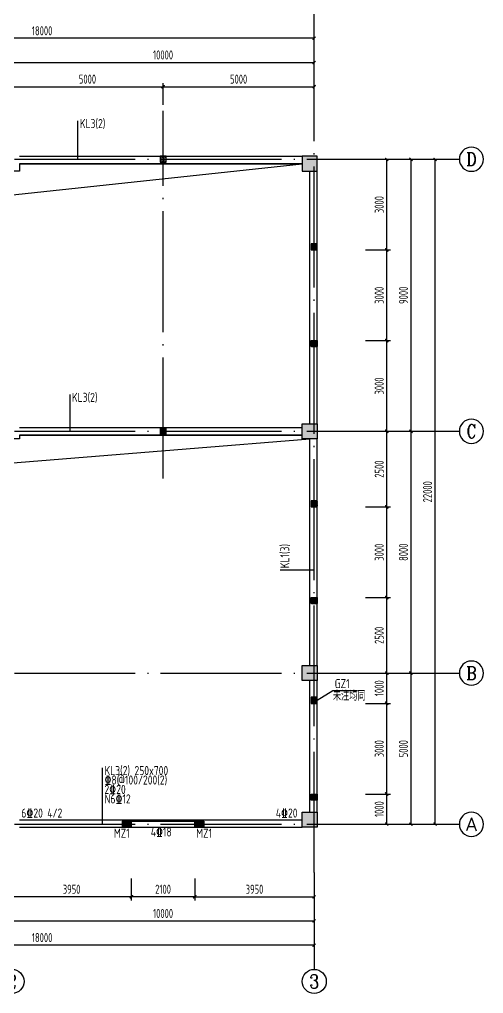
# Model space of a CAD drawing. Extents: x -25044 to 4269, y -48463 to -12228.
# Drawn here: x -12436.3 to -12282.8, y -24323.4 to -24001.2 of the extents above; entities that cross this region are included whole.
import ezdxf
from ezdxf.enums import TextEntityAlignment as Align

# ---------------------------------------------------------------- set-up
doc = ezdxf.new("R2010")
doc.units = 0
doc.header["$LTSCALE"] = 2000
doc.header["$MEASUREMENT"] = 0
doc.linetypes.add('DOTE', pattern=[2.42, 2, -0.2, 0.02, -0.2])
doc.layers.get('0').update_dxf_attribs({"linetype": 'CONTINUOUS'})
doc.layers.get('DEFPOINTS').update_dxf_attribs({"linetype": 'CONTINUOUS'})
for name, color, linetype in [('AXIS', 75, 'CONTINUOUS'), ('AXIS_TEXT', 7, 'CONTINUOUS'), ('dim', 7, 'CONTINUOUS'), ('DOTE', 1, 'DOTE'), ('WINDOW', 4, 'CONTINUOUS'), ('构造柱', 6, 'CONTINUOUS'), ('柱', 2, 'CONTINUOUS'), ('柱填充', 54, 'CONTINUOUS'), ('梁', 4, 'CONTINUOUS'), ('梁原位标注', 7, 'CONTINUOUS'), ('梁集中标注', 2, 'CONTINUOUS'), ('梁集中标注竖向', 2, 'CONTINUOUS'), ('洞口边线', 253, 'CONTINUOUS')]:
    doc.layers.add(name, color=color, linetype=linetype)
doc.styles.add('_TCH_AXIS', font='COMPLEX', dxfattribs={"bigfont": 'GBCBIG'})
doc.styles.add('COMPLEX', font='COMPLEX')
doc.styles.add('GBHZ', font='gbenor.shx', dxfattribs={"width": 0.8, "bigfont": 'gbcbig.shx'})
doc.dimstyles.new('Y100', dxfattribs={"dimscale": 0, "dimtxt": 3, "dimasz": 0.01, "dimexe": 1.2, "dimexo": 2, "dimgap": 1, "dimtad": 1, "dimdec": 0, "dimlfac": 100, "dimzin": 0, "dimdsep": 46, "dimtxsty": 'GBHZ', "dimblk": 'DX', "dimcen": 0.09, "dimdle": 1, "dimclrd": 7, "dimclre": 7, "dimclrt": 7, "dimadec": 0, "dimazin": 0, "dimtfac": 1, "dimtdec": 0, "dimtix": 1, "dimtmove": 2, "dimatfit": 3, "dimldrblk": 'DX', "dimfxl": 0, "dimtolj": 1, "dimtzin": 0, "dimarcsym": 0})

# ---------------------------------------------------------------- blocks, each defined once
blk = doc.blocks.new('_AXISO')
blk.add_circle((0, 0), 0.5)
at = {"layer": 'AXIS_TEXT', "style": 'COMPLEX', "width": 1.041667}
blk.add_attdef('A', text='', height=0.56, dxfattribs=at).set_placement((-0.25, -0.28), (0.25, -0.28), align=Align.FIT)
blk = doc.blocks.new('DX')
at = {"color": 0, "linetype": 'ByBlock', "const_width": 40}
blk.add_lwpolyline([(-54, -51), (46, 49)], dxfattribs=at)
blk = doc.blocks.new('*D182')
at = {"layer": 'DEFPOINTS', "color": 0, "transparency": 16777216}
for p in [(-12338.81, -24015.4), (-12438.81, -24031.4), (-12338.81, -24031.4)]:
    blk.add_point(p, dxfattribs=at)
at = {"layer": 'dim', "color": 7, "lineweight": -2, "transparency": 16777216}
for p, q in [((-12438.81, -24029.4), (-12438.81, -24014.2)), ((-12438.8, -24015.4), (-12338.82, -24015.4)), ((-12338.81, -24029.4), (-12338.81, -24014.2))]:
    blk.add_line(p, q, dxfattribs=at)
at = {"layer": 'dim', "color": 7, "lineweight": -2, "transparency": 16777216, "xscale": 0.01, "yscale": 0.01, "zscale": 0.01, "rotation": 180}
blk.add_blockref('DX', (-12438.81, -24015.4), dxfattribs=at)
at = {"layer": 'dim', "color": 7, "lineweight": -2, "transparency": 16777216, "xscale": 0.01, "yscale": 0.01, "zscale": 0.01}
blk.add_blockref('DX', (-12338.81, -24015.4), dxfattribs=at)
at = {"layer": 'dim', "color": 7, "transparency": 16777216, "insert": (-12388.81, -24012.9), "char_height": 3, "attachment_point": 5, "style": 'GBHZ'}
blk.add_mtext('\\A1;10000', dxfattribs=at)
blk = doc.blocks.new('*D183')
at = {"layer": 'DEFPOINTS', "color": 0, "transparency": 16777216}
for p in [(-12518.81, -24007.4), (-12518.81, -24031.4), (-12338.81, -24031.4)]:
    blk.add_point(p, dxfattribs=at)
at = {"layer": 'dim', "color": 7, "lineweight": -2, "transparency": 16777216}
for p, q in [((-12518.81, -24029.4), (-12518.81, -24006.2)), ((-12338.81, -24029.4), (-12338.81, -24006.2)), ((-12338.82, -24007.4), (-12518.8, -24007.4))]:
    blk.add_line(p, q, dxfattribs=at)
at = {"layer": 'dim', "color": 7, "lineweight": -2, "transparency": 16777216, "xscale": 0.01, "yscale": 0.01, "zscale": 0.01, "rotation": 180}
blk.add_blockref('DX', (-12518.81, -24007.4), dxfattribs=at)
at = {"layer": 'dim', "color": 7, "lineweight": -2, "transparency": 16777216, "xscale": 0.01, "yscale": 0.01, "zscale": 0.01}
blk.add_blockref('DX', (-12338.81, -24007.4), dxfattribs=at)
at = {"layer": 'dim', "color": 7, "transparency": 16777216, "insert": (-12428.81, -24004.9), "char_height": 3, "attachment_point": 5, "style": 'GBHZ'}
blk.add_mtext('\\A1;18000', dxfattribs=at)
blk = doc.blocks.new('*D189')
at = {"layer": 'DEFPOINTS', "color": 0, "transparency": 16777216}
for p in [(-12438.81, -24283.4), (-12338.81, -24283.4), (-12338.81, -24299.4)]:
    blk.add_point(p, dxfattribs=at)
at = {"layer": 'dim', "color": 7, "lineweight": -2, "transparency": 16777216}
for p, q in [((-12438.81, -24285.4), (-12438.81, -24300.6)), ((-12338.81, -24285.4), (-12338.81, -24300.6)), ((-12438.8, -24299.4), (-12338.82, -24299.4))]:
    blk.add_line(p, q, dxfattribs=at)
at = {"layer": 'dim', "color": 7, "lineweight": -2, "transparency": 16777216, "xscale": 0.01, "yscale": 0.01, "zscale": 0.01, "rotation": 180}
blk.add_blockref('DX', (-12438.81, -24299.4), dxfattribs=at)
at = {"layer": 'dim', "color": 7, "lineweight": -2, "transparency": 16777216, "xscale": 0.01, "yscale": 0.01, "zscale": 0.01}
blk.add_blockref('DX', (-12338.81, -24299.4), dxfattribs=at)
at = {"layer": 'dim', "color": 7, "transparency": 16777216, "insert": (-12388.81, -24296.9), "char_height": 3, "attachment_point": 5, "style": 'GBHZ'}
blk.add_mtext('\\A1;10000', dxfattribs=at)
blk = doc.blocks.new('*D190')
at = {"layer": 'DEFPOINTS', "color": 0, "transparency": 16777216}
for p in [(-12518.81, -24283.4), (-12338.81, -24283.4), (-12518.81, -24307.4)]:
    blk.add_point(p, dxfattribs=at)
at = {"layer": 'dim', "color": 7, "lineweight": -2, "transparency": 16777216}
for p, q in [((-12518.81, -24285.4), (-12518.81, -24308.6)), ((-12338.81, -24285.4), (-12338.81, -24308.6)), ((-12338.82, -24307.4), (-12518.8, -24307.4))]:
    blk.add_line(p, q, dxfattribs=at)
at = {"layer": 'dim', "color": 7, "lineweight": -2, "transparency": 16777216, "xscale": 0.01, "yscale": 0.01, "zscale": 0.01, "rotation": 180}
blk.add_blockref('DX', (-12518.81, -24307.4), dxfattribs=at)
at = {"layer": 'dim', "color": 7, "lineweight": -2, "transparency": 16777216, "xscale": 0.01, "yscale": 0.01, "zscale": 0.01}
blk.add_blockref('DX', (-12338.81, -24307.4), dxfattribs=at)
at = {"layer": 'dim', "color": 7, "transparency": 16777216, "insert": (-12428.81, -24304.9), "char_height": 3, "attachment_point": 5, "style": 'GBHZ'}
blk.add_mtext('\\A1;18000', dxfattribs=at)
blk = doc.blocks.new('*D191')
at = {"layer": 'DEFPOINTS', "color": 0, "transparency": 16777216}
for p in [(-12322.81, -24047.4), (-12322.81, -24137.4), (-12306.81, -24137.4)]:
    blk.add_point(p, dxfattribs=at)
at = {"layer": 'dim', "color": 7, "lineweight": -2, "transparency": 16777216}
for p, q in [((-12320.81, -24047.4), (-12305.61, -24047.4)), ((-12306.81, -24047.41), (-12306.81, -24137.39)), ((-12320.81, -24137.4), (-12305.61, -24137.4))]:
    blk.add_line(p, q, dxfattribs=at)
at = {"layer": 'dim', "color": 7, "lineweight": -2, "transparency": 16777216, "xscale": 0.01, "yscale": 0.01, "zscale": 0.01}
for p, rotation in [((-12306.81, -24047.4), 90), ((-12306.81, -24137.4), 270)]:
    blk.add_blockref('DX', p, dxfattribs=dict(at, rotation=rotation))
at = {"layer": 'dim', "color": 7, "transparency": 16777216, "insert": (-12309.31, -24092.4), "char_height": 3, "attachment_point": 5, "rotation": 90, "style": 'GBHZ'}
blk.add_mtext('\\A1;9000', dxfattribs=at)
blk = doc.blocks.new('*D192')
at = {"layer": 'DEFPOINTS', "color": 0, "transparency": 16777216}
for p in [(-12322.81, -24137.4), (-12322.81, -24217.4), (-12306.81, -24217.4)]:
    blk.add_point(p, dxfattribs=at)
at = {"layer": 'dim', "color": 7, "lineweight": -2, "transparency": 16777216}
for p, q in [((-12320.81, -24137.4), (-12305.61, -24137.4)), ((-12306.81, -24137.41), (-12306.81, -24217.39)), ((-12320.81, -24217.4), (-12305.61, -24217.4))]:
    blk.add_line(p, q, dxfattribs=at)
at = {"layer": 'dim', "color": 7, "lineweight": -2, "transparency": 16777216, "xscale": 0.01, "yscale": 0.01, "zscale": 0.01}
for p, rotation in [((-12306.81, -24137.4), 90), ((-12306.81, -24217.4), 270)]:
    blk.add_blockref('DX', p, dxfattribs=dict(at, rotation=rotation))
at = {"layer": 'dim', "color": 7, "transparency": 16777216, "insert": (-12309.31, -24177.4), "char_height": 3, "attachment_point": 5, "rotation": 90, "style": 'GBHZ'}
blk.add_mtext('\\A1;8000', dxfattribs=at)
blk = doc.blocks.new('*D193')
at = {"layer": 'DEFPOINTS', "color": 0, "transparency": 16777216}
for p in [(-12322.81, -24217.4), (-12322.81, -24267.4), (-12306.81, -24267.4)]:
    blk.add_point(p, dxfattribs=at)
at = {"layer": 'dim', "color": 7, "lineweight": -2, "transparency": 16777216}
for p, q in [((-12320.81, -24217.4), (-12305.61, -24217.4)), ((-12306.81, -24217.41), (-12306.81, -24267.39)), ((-12320.81, -24267.4), (-12305.61, -24267.4))]:
    blk.add_line(p, q, dxfattribs=at)
at = {"layer": 'dim', "color": 7, "lineweight": -2, "transparency": 16777216, "xscale": 0.01, "yscale": 0.01, "zscale": 0.01}
for p, rotation in [((-12306.81, -24217.4), 90), ((-12306.81, -24267.4), 270)]:
    blk.add_blockref('DX', p, dxfattribs=dict(at, rotation=rotation))
at = {"layer": 'dim', "color": 7, "transparency": 16777216, "insert": (-12309.31, -24242.4), "char_height": 3, "attachment_point": 5, "rotation": 90, "style": 'GBHZ'}
blk.add_mtext('\\A1;5000', dxfattribs=at)
blk = doc.blocks.new('*D194')
at = {"layer": 'DEFPOINTS', "color": 0, "transparency": 16777216}
for p in [(-12322.81, -24047.4), (-12298.81, -24047.4), (-12322.81, -24267.4)]:
    blk.add_point(p, dxfattribs=at)
at = {"layer": 'dim', "color": 7, "lineweight": -2, "transparency": 16777216}
for p, q in [((-12320.81, -24047.4), (-12297.61, -24047.4)), ((-12298.81, -24267.39), (-12298.81, -24047.41)), ((-12320.81, -24267.4), (-12297.61, -24267.4))]:
    blk.add_line(p, q, dxfattribs=at)
at = {"layer": 'dim', "color": 7, "lineweight": -2, "transparency": 16777216, "xscale": 0.01, "yscale": 0.01, "zscale": 0.01}
for p, rotation in [((-12298.81, -24047.4), 90), ((-12298.81, -24267.4), 270)]:
    blk.add_blockref('DX', p, dxfattribs=dict(at, rotation=rotation))
at = {"layer": 'dim', "color": 7, "transparency": 16777216, "insert": (-12301.31, -24157.4), "char_height": 3, "attachment_point": 5, "rotation": 90, "style": 'GBHZ'}
blk.add_mtext('\\A1;22000', dxfattribs=at)
blk = doc.blocks.new('*D237')
at = {"layer": 'DEFPOINTS', "color": 0, "ltscale": 0.0005, "transparency": 16777216}
for p in [(-12323.89, -24257.4), (-12314.81, -24257.4), (-12323.89, -24267.4)]:
    blk.add_point(p, dxfattribs=at)
at = {"layer": 'dim', "color": 7, "lineweight": -2, "ltscale": 0.0005, "transparency": 16777216}
for p, q in [((-12321.89, -24257.4), (-12313.61, -24257.4)), ((-12314.81, -24267.39), (-12314.81, -24257.41)), ((-12321.89, -24267.4), (-12313.61, -24267.4))]:
    blk.add_line(p, q, dxfattribs=at)
at = {"layer": 'dim', "color": 7, "lineweight": -2, "ltscale": 0.0005, "transparency": 16777216, "xscale": 0.01, "yscale": 0.01, "zscale": 0.01}
for p, rotation in [((-12314.81, -24257.4), 90), ((-12314.81, -24267.4), 270)]:
    blk.add_blockref('DX', p, dxfattribs=dict(at, rotation=rotation))
at = {"layer": 'dim', "color": 7, "ltscale": 0.0005, "transparency": 16777216, "insert": (-12317.31, -24262.4), "char_height": 3, "attachment_point": 5, "rotation": 90, "style": 'GBHZ'}
blk.add_mtext('\\A1;1000', dxfattribs=at)
blk = doc.blocks.new('*D238')
at = {"layer": 'DEFPOINTS', "color": 0, "ltscale": 0.0005, "transparency": 16777216}
for p in [(-12323.89, -24227.4), (-12314.81, -24227.4), (-12323.89, -24257.4)]:
    blk.add_point(p, dxfattribs=at)
at = {"layer": 'dim', "color": 7, "lineweight": -2, "ltscale": 0.0005, "transparency": 16777216}
for p, q in [((-12321.89, -24227.4), (-12313.61, -24227.4)), ((-12314.81, -24257.39), (-12314.81, -24227.41)), ((-12321.89, -24257.4), (-12313.61, -24257.4))]:
    blk.add_line(p, q, dxfattribs=at)
at = {"layer": 'dim', "color": 7, "lineweight": -2, "ltscale": 0.0005, "transparency": 16777216, "xscale": 0.01, "yscale": 0.01, "zscale": 0.01}
for p, rotation in [((-12314.81, -24227.4), 90), ((-12314.81, -24257.4), 270)]:
    blk.add_blockref('DX', p, dxfattribs=dict(at, rotation=rotation))
at = {"layer": 'dim', "color": 7, "ltscale": 0.0005, "transparency": 16777216, "insert": (-12317.31, -24242.4), "char_height": 3, "attachment_point": 5, "rotation": 90, "style": 'GBHZ'}
blk.add_mtext('\\A1;3000', dxfattribs=at)
blk = doc.blocks.new('*D239')
at = {"layer": 'DEFPOINTS', "color": 0, "ltscale": 0.0005, "transparency": 16777216}
for p in [(-12323.89, -24217.4), (-12314.81, -24217.4), (-12323.89, -24227.4)]:
    blk.add_point(p, dxfattribs=at)
at = {"layer": 'dim', "color": 7, "lineweight": -2, "ltscale": 0.0005, "transparency": 16777216}
for p, q in [((-12321.89, -24217.4), (-12313.61, -24217.4)), ((-12314.81, -24227.39), (-12314.81, -24217.41)), ((-12321.89, -24227.4), (-12313.61, -24227.4))]:
    blk.add_line(p, q, dxfattribs=at)
at = {"layer": 'dim', "color": 7, "lineweight": -2, "ltscale": 0.0005, "transparency": 16777216, "xscale": 0.01, "yscale": 0.01, "zscale": 0.01}
for p, rotation in [((-12314.81, -24217.4), 90), ((-12314.81, -24227.4), 270)]:
    blk.add_blockref('DX', p, dxfattribs=dict(at, rotation=rotation))
at = {"layer": 'dim', "color": 7, "ltscale": 0.0005, "transparency": 16777216, "insert": (-12317.31, -24222.4), "char_height": 3, "attachment_point": 5, "rotation": 90, "style": 'GBHZ'}
blk.add_mtext('\\A1;1000', dxfattribs=at)
blk = doc.blocks.new('*D240')
at = {"layer": 'DEFPOINTS', "color": 0, "ltscale": 0.0005, "transparency": 16777216}
for p in [(-12323.89, -24192.4), (-12314.81, -24192.4), (-12323.89, -24217.4)]:
    blk.add_point(p, dxfattribs=at)
at = {"layer": 'dim', "color": 7, "lineweight": -2, "ltscale": 0.0005, "transparency": 16777216}
for p, q in [((-12321.89, -24192.4), (-12313.61, -24192.4)), ((-12314.81, -24217.39), (-12314.81, -24192.41)), ((-12321.89, -24217.4), (-12313.61, -24217.4))]:
    blk.add_line(p, q, dxfattribs=at)
at = {"layer": 'dim', "color": 7, "lineweight": -2, "ltscale": 0.0005, "transparency": 16777216, "xscale": 0.01, "yscale": 0.01, "zscale": 0.01}
for p, rotation in [((-12314.81, -24192.4), 90), ((-12314.81, -24217.4), 270)]:
    blk.add_blockref('DX', p, dxfattribs=dict(at, rotation=rotation))
at = {"layer": 'dim', "color": 7, "ltscale": 0.0005, "transparency": 16777216, "insert": (-12317.31, -24204.9), "char_height": 3, "attachment_point": 5, "rotation": 90, "style": 'GBHZ'}
blk.add_mtext('\\A1;2500', dxfattribs=at)
blk = doc.blocks.new('*D241')
at = {"layer": 'DEFPOINTS', "color": 0, "ltscale": 0.0005, "transparency": 16777216}
for p in [(-12323.89, -24162.4), (-12314.81, -24162.4), (-12323.89, -24192.4)]:
    blk.add_point(p, dxfattribs=at)
at = {"layer": 'dim', "color": 7, "lineweight": -2, "ltscale": 0.0005, "transparency": 16777216}
for p, q in [((-12321.89, -24162.4), (-12313.61, -24162.4)), ((-12314.81, -24192.39), (-12314.81, -24162.41)), ((-12321.89, -24192.4), (-12313.61, -24192.4))]:
    blk.add_line(p, q, dxfattribs=at)
at = {"layer": 'dim', "color": 7, "lineweight": -2, "ltscale": 0.0005, "transparency": 16777216, "xscale": 0.01, "yscale": 0.01, "zscale": 0.01}
for p, rotation in [((-12314.81, -24162.4), 90), ((-12314.81, -24192.4), 270)]:
    blk.add_blockref('DX', p, dxfattribs=dict(at, rotation=rotation))
at = {"layer": 'dim', "color": 7, "ltscale": 0.0005, "transparency": 16777216, "insert": (-12317.31, -24177.4), "char_height": 3, "attachment_point": 5, "rotation": 90, "style": 'GBHZ'}
blk.add_mtext('\\A1;3000', dxfattribs=at)
blk = doc.blocks.new('*D242')
at = {"layer": 'DEFPOINTS', "color": 0, "ltscale": 0.0005, "transparency": 16777216}
for p in [(-12323.89, -24137.4), (-12314.81, -24137.4), (-12323.89, -24162.4)]:
    blk.add_point(p, dxfattribs=at)
at = {"layer": 'dim', "color": 7, "lineweight": -2, "ltscale": 0.0005, "transparency": 16777216}
for p, q in [((-12321.89, -24137.4), (-12313.61, -24137.4)), ((-12314.81, -24162.39), (-12314.81, -24137.41)), ((-12321.89, -24162.4), (-12313.61, -24162.4))]:
    blk.add_line(p, q, dxfattribs=at)
at = {"layer": 'dim', "color": 7, "lineweight": -2, "ltscale": 0.0005, "transparency": 16777216, "xscale": 0.01, "yscale": 0.01, "zscale": 0.01}
for p, rotation in [((-12314.81, -24137.4), 90), ((-12314.81, -24162.4), 270)]:
    blk.add_blockref('DX', p, dxfattribs=dict(at, rotation=rotation))
at = {"layer": 'dim', "color": 7, "ltscale": 0.0005, "transparency": 16777216, "insert": (-12317.31, -24149.9), "char_height": 3, "attachment_point": 5, "rotation": 90, "style": 'GBHZ'}
blk.add_mtext('\\A1;2500', dxfattribs=at)
blk = doc.blocks.new('*D243')
at = {"layer": 'DEFPOINTS', "color": 0, "ltscale": 0.0005, "transparency": 16777216}
for p in [(-12323.89, -24107.4), (-12314.81, -24107.4), (-12323.89, -24137.4)]:
    blk.add_point(p, dxfattribs=at)
at = {"layer": 'dim', "color": 7, "lineweight": -2, "ltscale": 0.0005, "transparency": 16777216}
for p, q in [((-12321.89, -24107.4), (-12313.61, -24107.4)), ((-12314.81, -24137.39), (-12314.81, -24107.41)), ((-12321.89, -24137.4), (-12313.61, -24137.4))]:
    blk.add_line(p, q, dxfattribs=at)
at = {"layer": 'dim', "color": 7, "lineweight": -2, "ltscale": 0.0005, "transparency": 16777216, "xscale": 0.01, "yscale": 0.01, "zscale": 0.01}
for p, rotation in [((-12314.81, -24107.4), 90), ((-12314.81, -24137.4), 270)]:
    blk.add_blockref('DX', p, dxfattribs=dict(at, rotation=rotation))
at = {"layer": 'dim', "color": 7, "ltscale": 0.0005, "transparency": 16777216, "insert": (-12317.31, -24122.4), "char_height": 3, "attachment_point": 5, "rotation": 90, "style": 'GBHZ'}
blk.add_mtext('\\A1;3000', dxfattribs=at)
blk = doc.blocks.new('*D244')
at = {"layer": 'DEFPOINTS', "color": 0, "ltscale": 0.0005, "transparency": 16777216}
for p in [(-12323.89, -24077.4), (-12314.81, -24077.4), (-12323.89, -24107.4)]:
    blk.add_point(p, dxfattribs=at)
at = {"layer": 'dim', "color": 7, "lineweight": -2, "ltscale": 0.0005, "transparency": 16777216}
for p, q in [((-12321.89, -24077.4), (-12313.61, -24077.4)), ((-12314.81, -24107.39), (-12314.81, -24077.41)), ((-12321.89, -24107.4), (-12313.61, -24107.4))]:
    blk.add_line(p, q, dxfattribs=at)
at = {"layer": 'dim', "color": 7, "lineweight": -2, "ltscale": 0.0005, "transparency": 16777216, "xscale": 0.01, "yscale": 0.01, "zscale": 0.01}
for p, rotation in [((-12314.81, -24077.4), 90), ((-12314.81, -24107.4), 270)]:
    blk.add_blockref('DX', p, dxfattribs=dict(at, rotation=rotation))
at = {"layer": 'dim', "color": 7, "ltscale": 0.0005, "transparency": 16777216, "insert": (-12317.31, -24092.4), "char_height": 3, "attachment_point": 5, "rotation": 90, "style": 'GBHZ'}
blk.add_mtext('\\A1;3000', dxfattribs=at)
blk = doc.blocks.new('*D245')
at = {"layer": 'DEFPOINTS', "color": 0, "ltscale": 0.0005, "transparency": 16777216}
for p in [(-12323.89, -24047.4), (-12314.81, -24047.4), (-12323.89, -24077.4)]:
    blk.add_point(p, dxfattribs=at)
at = {"layer": 'dim', "color": 7, "lineweight": -2, "ltscale": 0.0005, "transparency": 16777216}
for p, q in [((-12321.89, -24047.4), (-12313.61, -24047.4)), ((-12314.81, -24077.39), (-12314.81, -24047.41)), ((-12321.89, -24077.4), (-12313.61, -24077.4))]:
    blk.add_line(p, q, dxfattribs=at)
at = {"layer": 'dim', "color": 7, "lineweight": -2, "ltscale": 0.0005, "transparency": 16777216, "xscale": 0.01, "yscale": 0.01, "zscale": 0.01}
for p, rotation in [((-12314.81, -24047.4), 90), ((-12314.81, -24077.4), 270)]:
    blk.add_blockref('DX', p, dxfattribs=dict(at, rotation=rotation))
at = {"layer": 'dim', "color": 7, "ltscale": 0.0005, "transparency": 16777216, "insert": (-12317.31, -24062.4), "char_height": 3, "attachment_point": 5, "rotation": 90, "style": 'GBHZ'}
blk.add_mtext('\\A1;3000', dxfattribs=at)
blk = doc.blocks.new('*D248')
at = {"layer": 'DEFPOINTS', "color": 0, "ltscale": 0.0005, "transparency": 16777216}
for p in [(-12438.81, -24283.4), (-12399.31, -24283.4), (-12438.81, -24291.4)]:
    blk.add_point(p, dxfattribs=at)
at = {"layer": 'dim', "color": 7, "lineweight": -2, "ltscale": 0.0005, "transparency": 16777216}
for p, q in [((-12438.81, -24285.4), (-12438.81, -24292.6)), ((-12399.31, -24285.4), (-12399.31, -24292.6)), ((-12399.32, -24291.4), (-12438.8, -24291.4))]:
    blk.add_line(p, q, dxfattribs=at)
at = {"layer": 'dim', "color": 7, "lineweight": -2, "ltscale": 0.0005, "transparency": 16777216, "xscale": 0.01, "yscale": 0.01, "zscale": 0.01, "rotation": 180}
blk.add_blockref('DX', (-12438.81, -24291.4), dxfattribs=at)
at = {"layer": 'dim', "color": 7, "lineweight": -2, "ltscale": 0.0005, "transparency": 16777216, "xscale": 0.01, "yscale": 0.01, "zscale": 0.01}
blk.add_blockref('DX', (-12399.31, -24291.4), dxfattribs=at)
at = {"layer": 'dim', "color": 7, "ltscale": 0.0005, "transparency": 16777216, "insert": (-12419.06, -24288.9), "char_height": 3, "attachment_point": 5, "style": 'GBHZ'}
blk.add_mtext('\\A1;3950', dxfattribs=at)
blk = doc.blocks.new('*D249')
at = {"layer": 'DEFPOINTS', "color": 0, "ltscale": 0.0005, "transparency": 16777216}
for p in [(-12378.31, -24283.4), (-12338.81, -24283.4), (-12338.81, -24291.4)]:
    blk.add_point(p, dxfattribs=at)
at = {"layer": 'dim', "color": 7, "lineweight": -2, "ltscale": 0.0005, "transparency": 16777216}
for p, q in [((-12378.31, -24285.4), (-12378.31, -24292.6)), ((-12338.81, -24285.4), (-12338.81, -24292.6)), ((-12378.3, -24291.4), (-12338.82, -24291.4))]:
    blk.add_line(p, q, dxfattribs=at)
at = {"layer": 'dim', "color": 7, "lineweight": -2, "ltscale": 0.0005, "transparency": 16777216, "xscale": 0.01, "yscale": 0.01, "zscale": 0.01, "rotation": 180}
blk.add_blockref('DX', (-12378.31, -24291.4), dxfattribs=at)
at = {"layer": 'dim', "color": 7, "lineweight": -2, "ltscale": 0.0005, "transparency": 16777216, "xscale": 0.01, "yscale": 0.01, "zscale": 0.01}
blk.add_blockref('DX', (-12338.81, -24291.4), dxfattribs=at)
at = {"layer": 'dim', "color": 7, "ltscale": 0.0005, "transparency": 16777216, "insert": (-12358.56, -24288.9), "char_height": 3, "attachment_point": 5, "style": 'GBHZ'}
blk.add_mtext('\\A1;3950', dxfattribs=at)
blk = doc.blocks.new('*D250')
at = {"layer": 'DEFPOINTS', "color": 0, "ltscale": 0.0005, "transparency": 16777216}
for p in [(-12399.31, -24283.4), (-12378.31, -24283.4), (-12399.31, -24291.4)]:
    blk.add_point(p, dxfattribs=at)
at = {"layer": 'dim', "color": 7, "lineweight": -2, "ltscale": 0.0005, "transparency": 16777216}
for p, q in [((-12399.31, -24285.4), (-12399.31, -24292.6)), ((-12378.31, -24285.4), (-12378.31, -24292.6)), ((-12378.32, -24291.4), (-12399.3, -24291.4))]:
    blk.add_line(p, q, dxfattribs=at)
at = {"layer": 'dim', "color": 7, "lineweight": -2, "ltscale": 0.0005, "transparency": 16777216, "xscale": 0.01, "yscale": 0.01, "zscale": 0.01, "rotation": 180}
blk.add_blockref('DX', (-12399.31, -24291.4), dxfattribs=at)
at = {"layer": 'dim', "color": 7, "lineweight": -2, "ltscale": 0.0005, "transparency": 16777216, "xscale": 0.01, "yscale": 0.01, "zscale": 0.01}
blk.add_blockref('DX', (-12378.31, -24291.4), dxfattribs=at)
at = {"layer": 'dim', "color": 7, "ltscale": 0.0005, "transparency": 16777216, "insert": (-12388.81, -24288.9), "char_height": 3, "attachment_point": 5, "style": 'GBHZ'}
blk.add_mtext('\\A1;2100', dxfattribs=at)
blk = doc.blocks.new('*D256')
at = {"layer": 'DEFPOINTS', "color": 0, "ltscale": 0.0005, "transparency": 16777216}
for p in [(-12388.81, -24023.4), (-12438.81, -24031.4), (-12388.81, -24031.4)]:
    blk.add_point(p, dxfattribs=at)
at = {"layer": 'dim', "color": 7, "lineweight": -2, "ltscale": 0.0005, "transparency": 16777216}
for p, q in [((-12438.81, -24029.4), (-12438.81, -24022.2)), ((-12388.81, -24029.4), (-12388.81, -24022.2)), ((-12438.8, -24023.4), (-12388.82, -24023.4))]:
    blk.add_line(p, q, dxfattribs=at)
at = {"layer": 'dim', "color": 7, "lineweight": -2, "ltscale": 0.0005, "transparency": 16777216, "xscale": 0.01, "yscale": 0.01, "zscale": 0.01, "rotation": 180}
blk.add_blockref('DX', (-12438.81, -24023.4), dxfattribs=at)
at = {"layer": 'dim', "color": 7, "lineweight": -2, "ltscale": 0.0005, "transparency": 16777216, "xscale": 0.01, "yscale": 0.01, "zscale": 0.01}
blk.add_blockref('DX', (-12388.81, -24023.4), dxfattribs=at)
at = {"layer": 'dim', "color": 7, "ltscale": 0.0005, "transparency": 16777216, "insert": (-12413.81, -24020.9), "char_height": 3, "attachment_point": 5, "style": 'GBHZ'}
blk.add_mtext('\\A1;5000', dxfattribs=at)
blk = doc.blocks.new('*D257')
at = {"layer": 'DEFPOINTS', "color": 0, "ltscale": 0.0005, "transparency": 16777216}
for p in [(-12338.81, -24023.4), (-12388.81, -24031.4), (-12338.81, -24031.4)]:
    blk.add_point(p, dxfattribs=at)
at = {"layer": 'dim', "color": 7, "lineweight": -2, "ltscale": 0.0005, "transparency": 16777216}
for p, q in [((-12388.81, -24029.4), (-12388.81, -24022.2)), ((-12338.81, -24029.4), (-12338.81, -24022.2)), ((-12388.8, -24023.4), (-12338.82, -24023.4))]:
    blk.add_line(p, q, dxfattribs=at)
at = {"layer": 'dim', "color": 7, "lineweight": -2, "ltscale": 0.0005, "transparency": 16777216, "xscale": 0.01, "yscale": 0.01, "zscale": 0.01, "rotation": 180}
blk.add_blockref('DX', (-12388.81, -24023.4), dxfattribs=at)
at = {"layer": 'dim', "color": 7, "lineweight": -2, "ltscale": 0.0005, "transparency": 16777216, "xscale": 0.01, "yscale": 0.01, "zscale": 0.01}
blk.add_blockref('DX', (-12338.81, -24023.4), dxfattribs=at)
at = {"layer": 'dim', "color": 7, "ltscale": 0.0005, "transparency": 16777216, "insert": (-12363.81, -24020.9), "char_height": 3, "attachment_point": 5, "style": 'GBHZ'}
blk.add_mtext('\\A1;5000', dxfattribs=at)

msp = doc.modelspace()

# ---------------------------------------------------------------- hatches: boundary and pattern name
at = {"layer": '构造柱', "linetype": 'ByBlock'}
h = msp.add_hatch(dxfattribs=at)
h.set_pattern_fill('DOTS', color=256, scale=5, style=0)
h.set_pattern_definition([(0, (-1928.77014, -8821.10753), (0.15625, 0.3125), [0, -0.3125])])
h.paths.add_polyline_path([(-12387.807, -24046.398), (-12389.807, -24046.398), (-12389.807, -24048.398), (-12387.807, -24048.398)])
h = msp.add_hatch(dxfattribs=at)
h.set_pattern_fill('DOTS', color=256, scale=5, style=0)
h.set_pattern_definition([(0, (-1878.77014, -8850.10753), (0.15625, 0.3125), [0, -0.3125])])
h.paths.add_polyline_path([(-12337.807, -24075.398), (-12339.807, -24075.398), (-12339.807, -24077.398), (-12337.807, -24077.398)])
h = msp.add_hatch(dxfattribs=at)
h.set_pattern_fill('DOTS', color=256, scale=5, style=0)
h.set_pattern_definition([(0, (-1878.77014, -39334.68765), (0.15625, -0.3125), [0, -0.3125])])
h.paths.add_polyline_path([(-12337.807, -24109.398), (-12339.807, -24109.398), (-12339.807, -24107.398), (-12337.807, -24107.398)])
h = msp.add_hatch(dxfattribs=at)
h.set_pattern_fill('DOTS', color=256, scale=5, style=0)
h.set_pattern_definition([(0, (-1928.77014, -8911.10753), (0.15625, 0.3125), [0, -0.3125])])
h.paths.add_polyline_path([(-12387.807, -24136.398), (-12389.807, -24136.398), (-12389.807, -24138.398), (-12387.807, -24138.398)])
h = msp.add_hatch(dxfattribs=at)
h.set_pattern_fill('DOTS', color=256, scale=5, style=0)
h.set_pattern_definition([(0, (-1878.77014, -8935.10753), (0.15625, 0.3125), [0, -0.3125])])
h.paths.add_polyline_path([(-12337.807, -24160.398), (-12339.807, -24160.398), (-12339.807, -24162.398), (-12337.807, -24162.398)])
h = msp.add_hatch(dxfattribs=at)
h.set_pattern_fill('DOTS', color=256, scale=5, style=0)
h.set_pattern_definition([(0, (-1878.77014, -39419.68765), (0.15625, -0.3125), [0, -0.3125])])
h.paths.add_polyline_path([(-12337.807, -24194.398), (-12339.807, -24194.398), (-12339.807, -24192.398), (-12337.807, -24192.398)])
h = msp.add_hatch(dxfattribs=at)
h.set_pattern_fill('DOTS', color=256, scale=5, style=0)
h.set_pattern_definition([(0, (-1878.77014, -9000.10753), (0.15625, 0.3125), [0, -0.3125])])
h.paths.add_polyline_path([(-12337.807, -24225.398), (-12339.807, -24225.398), (-12339.807, -24227.398), (-12337.807, -24227.398)])
h = msp.add_hatch(dxfattribs=at)
h.set_pattern_fill('DOTS', color=256, scale=5, style=0)
h.set_pattern_definition([(0, (-1878.77014, -39484.68765), (0.15625, -0.3125), [0, -0.3125])])
h.paths.add_polyline_path([(-12337.807, -24259.398), (-12339.807, -24259.398), (-12339.807, -24257.398), (-12337.807, -24257.398)])
h = msp.add_hatch(dxfattribs=at)
h.set_pattern_fill('DOTS', color=256, scale=5, style=0)
h.set_pattern_definition([(180, (-24773.2366, 12.65135), (-0.15625, 0.3125), [0, -0.3125])])
h.paths.add_polyline_path([(-12402.307, -24266.398), (-12399.307, -24266.398), (-12399.307, -24268.398), (-12402.307, -24268.398)])
h = msp.add_hatch(dxfattribs=at)
h.set_pattern_fill('DOTS', color=256, scale=5, style=0)
h.set_pattern_definition([(0, (-4.37775, 12.65135), (0.15625, 0.3125), [0, -0.3125])])
h.paths.add_polyline_path([(-12375.307, -24266.398), (-12378.307, -24266.398), (-12378.307, -24268.398), (-12375.307, -24268.398)])
at = {"layer": '柱填充', "ltscale": 0.0005}
for points in [[(-12342.807, -24046.398), (-12342.807, -24051.398), (-12337.807, -24051.398), (-12337.807, -24046.398)], [(-12342.807, -24139.898), (-12342.807, -24134.898), (-12337.807, -24134.898), (-12337.807, -24139.898)], [(-12342.807, -24219.898), (-12342.807, -24214.898), (-12337.807, -24214.898), (-12337.807, -24219.898)], [(-12342.807, -24268.398), (-12342.807, -24263.398), (-12337.807, -24263.398), (-12337.807, -24268.398)]]:
    msp.add_hatch(color=256, dxfattribs=at).paths.add_polyline_path(points)

# ---------------------------------------------------------------- linework, layer by layer
at = {"layer": 'AXIS', "color": 0}
for p, q in [((-12338.807, -24031.398), (-12338.807, -23999.398)), ((-12322.807, -24047.398), (-12290.807, -24047.398)), ((-12322.807, -24137.398), (-12290.807, -24137.398)), ((-12322.807, -24217.398), (-12290.807, -24217.398)), ((-12322.807, -24267.398), (-12290.807, -24267.398)), ((-12338.807, -24283.398), (-12338.807, -24315.398))]:
    msp.add_line(p, q, dxfattribs=at)
at = {"layer": 'DOTE', "linetype": 'DOTE', "ltscale": 0.01}
for p, q in [((-12388.807, -24152.982), (-12388.807, -24031.398)), ((-12338.807, -24283.398), (-12338.807, -24031.398)), ((-12534.807, -24047.398), (-12322.807, -24047.398)), ((-12534.807, -24137.398), (-12322.807, -24137.398)), ((-12534.807, -24217.398), (-12322.807, -24217.398)), ((-12534.807, -24267.398), (-12322.807, -24267.398))]:
    msp.add_line(p, q, dxfattribs=at)
at = {"layer": 'WINDOW', "color": 0}
for p, q in [((-12399.307, -24266.398), (-12378.307, -24266.398)), ((-12399.307, -24268.398), (-12378.307, -24268.398))]:
    msp.add_line(p, q, dxfattribs=at)
at = {"layer": '构造柱', "linetype": 'ByBlock'}
for p, q in [((-12337.807, -24226.398), (-12332.704, -24223.201)), ((-12332.704, -24223.201), (-12324.448, -24223.201))]:
    msp.add_line(p, q, dxfattribs=at)
at = {"layer": '构造柱'}
for points in [[(-12389.807, -24048.398), (-12387.807, -24048.398), (-12387.807, -24046.398), (-12389.807, -24046.398)], [(-12339.807, -24077.398), (-12337.807, -24077.398), (-12337.807, -24075.398), (-12339.807, -24075.398)], [(-12339.807, -24107.398), (-12337.807, -24107.398), (-12337.807, -24109.398), (-12339.807, -24109.398)], [(-12389.807, -24138.398), (-12387.807, -24138.398), (-12387.807, -24136.398), (-12389.807, -24136.398)], [(-12339.807, -24162.398), (-12337.807, -24162.398), (-12337.807, -24160.398), (-12339.807, -24160.398)], [(-12339.807, -24192.398), (-12337.807, -24192.398), (-12337.807, -24194.398), (-12339.807, -24194.398)], [(-12339.807, -24227.398), (-12337.807, -24227.398), (-12337.807, -24225.398), (-12339.807, -24225.398)], [(-12339.807, -24257.398), (-12337.807, -24257.398), (-12337.807, -24259.398), (-12339.807, -24259.398)]]:
    msp.add_lwpolyline(points, close=True, dxfattribs=at)
at = {"layer": '构造柱', "linetype": 'ByBlock'}
for points in [[(-12399.307, -24266.398), (-12402.307, -24266.398), (-12402.307, -24268.398), (-12399.307, -24268.398)], [(-12378.307, -24266.398), (-12375.307, -24266.398), (-12375.307, -24268.398), (-12378.307, -24268.398)]]:
    msp.add_lwpolyline(points, close=True, dxfattribs=at)
at = {"layer": '柱'}
for points in [[(-12342.807, -24046.398), (-12342.807, -24051.398), (-12337.807, -24051.398), (-12337.807, -24046.398), (-12342.807, -24046.398)], [(-12342.807, -24139.898), (-12342.807, -24134.898), (-12337.807, -24134.898), (-12337.807, -24139.898), (-12342.807, -24139.898)], [(-12342.807, -24219.898), (-12342.807, -24214.898), (-12337.807, -24214.898), (-12337.807, -24219.898), (-12342.807, -24219.898)], [(-12342.807, -24268.398), (-12342.807, -24263.398), (-12337.807, -24263.398), (-12337.807, -24268.398), (-12342.807, -24268.398)]]:
    msp.add_lwpolyline(points, dxfattribs=at)
at = {"layer": '梁'}
for p, q in [((-12436.307, -24046.398), (-12342.807, -24046.398)), ((-12436.307, -24048.898), (-12342.807, -24048.898)), ((-12340.307, -24134.898), (-12340.307, -24051.398)), ((-12337.807, -24134.898), (-12337.807, -24051.398)), ((-12436.307, -24136.148), (-12342.807, -24136.148)), ((-12436.307, -24138.648), (-12342.807, -24138.648)), ((-12340.307, -24214.898), (-12340.307, -24139.898)), ((-12337.807, -24214.898), (-12337.807, -24139.898)), ((-12340.307, -24263.398), (-12340.307, -24219.898)), ((-12337.807, -24263.398), (-12337.807, -24219.898)), ((-12436.307, -24265.898), (-12342.807, -24265.898)), ((-12436.307, -24268.398), (-12342.807, -24268.398))]:
    msp.add_line(p, q, dxfattribs=at)
at = {"layer": '梁集中标注'}
for p, q in [((-12416.96, -24047.648), (-12416.96, -24034.655)), ((-12419.576, -24137.398), (-12419.576, -24125.25)), ((-12408.807, -24267.148), (-12408.807, -24248.71))]:
    msp.add_line(p, q, dxfattribs=at)
at = {"layer": '梁集中标注竖向'}
msp.add_line((-12339.057, -24183.323), (-12350.068, -24183.323), dxfattribs=at)
at = {"layer": '洞口边线'}
for points in [[(-12342.807, -24048.898), (-12436.307, -24048.898), (-12436.307, -24051.398), (-12441.307, -24051.398), (-12441.307, -24048.898), (-12514.807, -24048.898), (-12514.807, -24051.398), (-12517.307, -24051.398), (-12517.307, -24134.898), (-12502.441, -24066.052), (-12342.807, -24048.898)], [(-12340.307, -24139.898), (-12342.807, -24139.898), (-12342.807, -24138.648), (-12436.307, -24138.648), (-12436.307, -24139.898), (-12441.307, -24139.898), (-12441.307, -24138.648), (-12514.807, -24138.648), (-12514.807, -24139.898), (-12517.307, -24139.898), (-12517.307, -24214.898), (-12504.049, -24153.156), (-12340.307, -24139.898)]]:
    msp.add_lwpolyline(points, close=True, dxfattribs=at)

# ---------------------------------------------------------------- block references
at = {"layer": 'AXIS', "color": 0}
ref = msp.add_blockref('_AXISO', (-12286.807, -24047.398), dxfattribs=dict(at, xscale=-8, yscale=8, zscale=8))
ref.add_attrib('A', 'D', dxfattribs={"layer": 'AXIS_TEXT', "color": 0, "height": 4.353, "style": '_TCH_AXIS'}).set_placement((-12288.569, -24049.574), (-12285.045, -24049.574), align=Align.FIT)
ref = msp.add_blockref('_AXISO', (-12286.807, -24137.398), dxfattribs=dict(at, xscale=-8, yscale=8, zscale=8))
ref.add_attrib('A', 'C', dxfattribs={"layer": 'AXIS_TEXT', "color": 0, "height": 4.557, "style": '_TCH_AXIS'}).set_placement((-12288.435, -24139.676), (-12285.18, -24139.676), align=Align.FIT)
ref = msp.add_blockref('_AXISO', (-12286.807, -24217.398), dxfattribs=dict(at, xscale=-8, yscale=8, zscale=8))
ref.add_attrib('A', 'B', dxfattribs={"layer": 'AXIS_TEXT', "color": 0, "height": 4.353, "style": '_TCH_AXIS'}).set_placement((-12288.569, -24219.574), (-12285.045, -24219.574), align=Align.FIT)
ref = msp.add_blockref('_AXISO', (-12286.807, -24267.398), dxfattribs=dict(at, xscale=-8, yscale=8, zscale=8))
ref.add_attrib('A', 'A', dxfattribs={"layer": 'AXIS_TEXT', "color": 0, "height": 4.252, "style": '_TCH_AXIS'}).set_placement((-12288.629, -24269.524), (-12284.985, -24269.524), align=Align.FIT)
ref = msp.add_blockref('_AXISO', (-12438.807, -24319.398), dxfattribs=dict(at, xscale=8, yscale=8, zscale=8))
ref.add_attrib('A', '2', dxfattribs={"layer": 'AXIS_TEXT', "color": 0, "height": 4.659, "style": '_TCH_AXIS'}).set_placement((-12440.36, -24321.727), (-12437.254, -24321.727), align=Align.FIT)
ref = msp.add_blockref('_AXISO', (-12338.807, -24319.398), dxfattribs=dict(at, xscale=8, yscale=8, zscale=8))
ref.add_attrib('A', '3', dxfattribs={"layer": 'AXIS_TEXT', "color": 0, "height": 4.659, "style": '_TCH_AXIS'}).set_placement((-12340.36, -24321.727), (-12337.254, -24321.727), align=Align.FIT)

# ---------------------------------------------------------------- texts
at = {"layer": '构造柱', "linetype": 'ByBlock', "style": 'GBHZ', "width": 0.9}
for s, rotation, p in [('GZ1', 0.00001, (-12332.028, -24222.377)), ('未注均同', 0.00001, (-12332.639, -24226.482)), ('MZ1', 359.99999, (-12405.061, -24271.869)), ('MZ1', 0.00001, (-12377.833, -24271.869))]:
    msp.add_text(s, height=3, rotation=rotation, dxfattribs=at).set_placement(p)
at = {"layer": '梁原位标注', "color": 1, "style": 'GBHZ', "width": 0.9}
for s, p in [('6%%13220 4/2', (-12435.695, -24265.198)), ('4%%13220', (-12351.525, -24265.198)), ('4%%13218', (-12392.882, -24271.448))]:
    msp.add_text(s, height=3, dxfattribs=at).set_placement(p)
at = {"layer": '梁集中标注', "style": 'GBHZ', "width": 0.9}
for s, p in [('KL3(2)', (-12416.348, -24037.08)), ('KL3(2)', (-12418.963, -24127.675)), ('KL3(2) 250x700', (-12408.195, -24251.135)), ('%%1328@100/200(2)', (-12408.195, -24254.26)), ('2%%13220', (-12408.195, -24257.385)), ('N6%%13212', (-12408.195, -24260.51))]:
    msp.add_text(s, height=3, dxfattribs=at).set_placement(p)
at = {"layer": '梁集中标注竖向', "style": 'GBHZ', "width": 0.9}
msp.add_text('KL1(3)', height=3, rotation=90, dxfattribs=at).set_placement((-12347.055, -24182.711))

# ---------------------------------------------------------------- dimensions: what is measured, and where the dimension line sits
at = {"layer": 'dim'}
for base, p1, p2, picture, middle in [((-12518.807, -24007.398), (-12338.807, -24031.398), (-12518.807, -24031.398), '*D183', (-12428.807, -24004.898)), ((-12338.807, -24015.398), (-12438.807, -24031.398), (-12338.807, -24031.398), '*D182', (-12388.807, -24012.898)), ((-12518.807, -24307.398), (-12338.807, -24283.398), (-12518.807, -24283.398), '*D190', (-12428.807, -24304.898)), ((-12338.807, -24299.398), (-12438.807, -24283.398), (-12338.807, -24283.398), '*D189', (-12388.807, -24296.898))]:
    dim = msp.add_linear_dim(base=base, p1=p1, p2=p2, dimstyle='Y100', override={"dimscale": 1, "dimfxl": 150}, dxfattribs=at)
    dim.commit()
    dim.dimension.update_dxf_attribs({"geometry": picture, "text_midpoint": middle})
at = {"layer": 'dim', "ltscale": 0.0005}
for base, p1, p2, picture, middle in [((-12388.807, -24023.398), (-12438.807, -24031.398), (-12388.807, -24031.398), '*D256', (-12413.807, -24020.898)), ((-12338.807, -24023.398), (-12388.807, -24031.398), (-12338.807, -24031.398), '*D257', (-12363.807, -24020.898)), ((-12338.807, -24291.398), (-12378.307, -24283.398), (-12338.807, -24283.398), '*D249', (-12358.557, -24288.898))]:
    dim = msp.add_linear_dim(base=base, p1=p1, p2=p2, dimstyle='Y100', override={"dimscale": 1}, dxfattribs=at)
    dim.commit()
    dim.dimension.update_dxf_attribs({"geometry": picture, "text_midpoint": middle})
for base, p1, p2, angle, picture, middle in [((-12314.807, -24047.398), (-12323.89, -24077.398), (-12323.89, -24047.398), 90, '*D245', (-12317.307, -24062.398)), ((-12314.807, -24077.398), (-12323.89, -24107.398), (-12323.89, -24077.398), 90, '*D244', (-12317.307, -24092.398)), ((-12314.807, -24107.398), (-12323.89, -24137.398), (-12323.89, -24107.398), 90, '*D243', (-12317.307, -24122.398)), ((-12314.807, -24137.398), (-12323.89, -24162.398), (-12323.89, -24137.398), 90, '*D242', (-12317.307, -24149.898)), ((-12314.807, -24162.398), (-12323.89, -24192.398), (-12323.89, -24162.398), 90, '*D241', (-12317.307, -24177.398)), ((-12314.807, -24192.398), (-12323.89, -24217.398), (-12323.89, -24192.398), 90, '*D240', (-12317.307, -24204.898)), ((-12314.807, -24217.398), (-12323.89, -24227.398), (-12323.89, -24217.398), 90, '*D239', (-12317.307, -24222.398)), ((-12314.807, -24227.398), (-12323.89, -24257.398), (-12323.89, -24227.398), 90, '*D238', (-12317.307, -24242.398)), ((-12314.807, -24257.398), (-12323.89, -24267.398), (-12323.89, -24257.398), 90, '*D237', (-12317.307, -24262.398)), ((-12438.807, -24291.398), (-12399.307, -24283.398), (-12438.807, -24283.398), 180, '*D248', (-12419.057, -24288.898)), ((-12399.307, -24291.398), (-12378.307, -24283.398), (-12399.307, -24283.398), 180, '*D250', (-12388.807, -24288.898))]:
    dim = msp.add_linear_dim(base=base, p1=p1, p2=p2, angle=angle, dimstyle='Y100', override={"dimscale": 1}, dxfattribs=at)
    dim.commit()
    dim.dimension.update_dxf_attribs({"geometry": picture, "text_midpoint": middle})
at = {"layer": 'dim'}
for base, p1, p2, picture, middle in [((-12306.807, -24137.398), (-12322.807, -24047.398), (-12322.807, -24137.398), '*D191', (-12309.307, -24092.398)), ((-12298.807, -24047.398), (-12322.807, -24267.398), (-12322.807, -24047.398), '*D194', (-12301.307, -24157.398)), ((-12306.807, -24217.398), (-12322.807, -24137.398), (-12322.807, -24217.398), '*D192', (-12309.307, -24177.398)), ((-12306.807, -24267.398), (-12322.807, -24217.398), (-12322.807, -24267.398), '*D193', (-12309.307, -24242.398))]:
    dim = msp.add_linear_dim(base=base, p1=p1, p2=p2, angle=90, dimstyle='Y100', override={"dimscale": 1, "dimfxl": 150}, dxfattribs=at)
    dim.commit()
    dim.dimension.update_dxf_attribs({"geometry": picture, "text_midpoint": middle})

doc.saveas('drawing.dxf')
